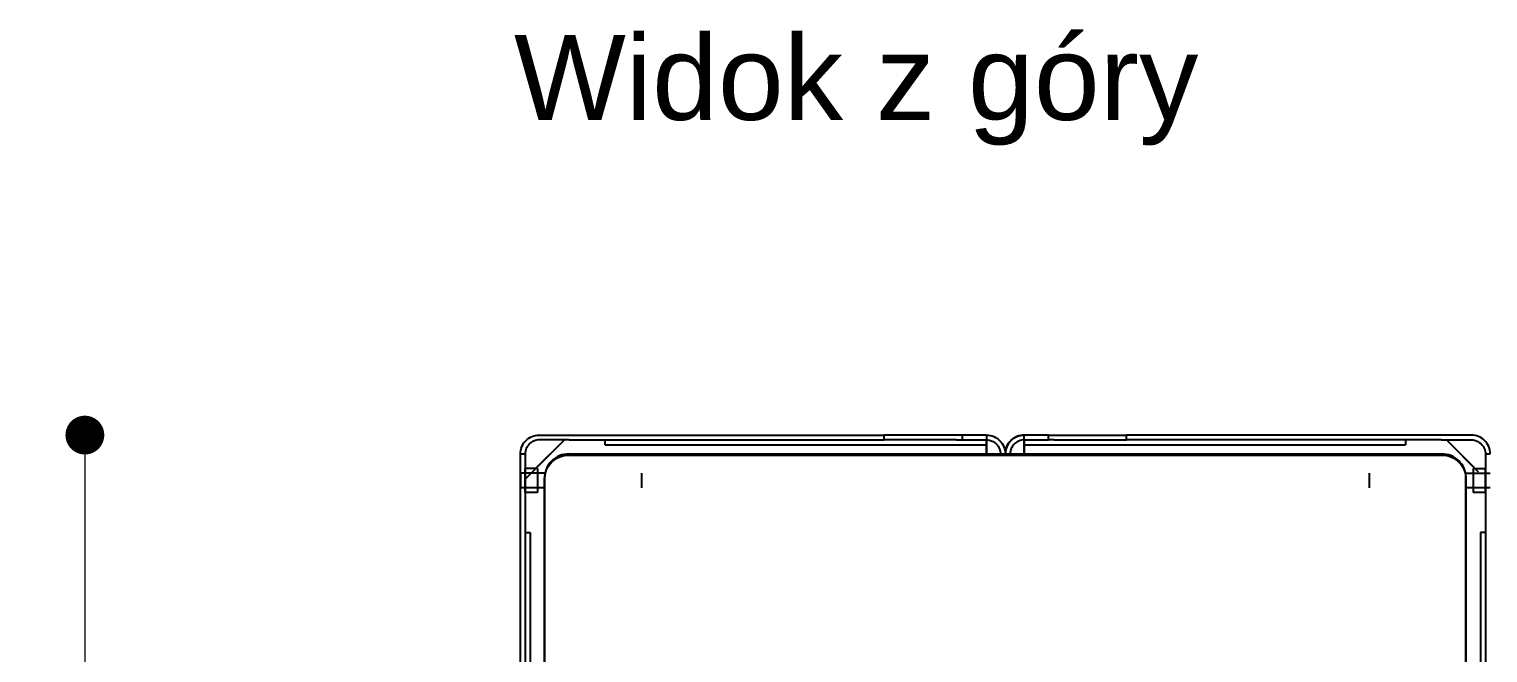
# Model space of a CAD drawing. Header units: millimetres. Extents: x 10366 to 28454, y 24552 to 29702.
# Drawn here: x 11685 to 12287, y 26797 to 27054 of the extents above; entities that cross this region are included whole.
import ezdxf

# ---------------------------------------------------------------- set-up
doc = ezdxf.new("R2010")
doc.units = ezdxf.units.MM
doc.header["$LTSCALE"] = 3
doc.layers.add('DomyÅ›lny', color=7, linetype='Continuous')
doc.styles.get("Standard").update_dxf_attribs({"font": 'arial.ttf'})
doc.dimstyles.new('MATEUSZ', dxfattribs={"dimtxt": 35, "dimasz": 16, "dimexe": 0.18, "dimexo": 0.0625, "dimgap": 0.09, "dimtad": 0, "dimdec": 0, "dimdsep": 46, "dimtxsty": 'Standard', "dimblk": 'DOT', "dimcen": 0.09, "dimse1": 1, "dimse2": 1, "dimadec": 0, "dimazin": 0, "dimtfac": 1, "dimtdec": 0, "dimtofl": 0, "dimtmove": 0, "dimatfit": 3, "dimfxl": 1, "dimtolj": 1, "dimtzin": 0, "dimlwd": 9, "dimlwe": 9, "dimarcsym": 0})

# ---------------------------------------------------------------- blocks, each defined once
blk = doc.blocks.new('_Dot')
at = {"color": 0, "linetype": 'ByBlock', "lineweight": -2}
blk.add_line((-0.5, 0), (-1, 0), dxfattribs=at)
at = {"color": 0, "linetype": 'ByBlock', "const_width": 0.5}
blk.add_lwpolyline([(-0.25, 0, 1), (0.25, 0, 1)], format="xyb", close=True, dxfattribs=at)
blk = doc.blocks.new('*D36')
at = {"color": 0, "lineweight": 9, "transparency": 16777216}
for p, q in [((11708.27, 26870.47), (11708.27, 26732.23)), ((11708.27, 26516.52), (11708.27, 26654.77))]:
    blk.add_line(p, q, dxfattribs=at)
at = {"layer": 'Defpoints', "color": 0, "transparency": 16777216}
for p in [(11895.67, 26886.47), (11708.27, 26500.52), (11895.67, 26500.52)]:
    blk.add_point(p, dxfattribs=at)
at = {"color": 0, "lineweight": 9, "transparency": 16777216, "xscale": 16, "yscale": 16, "zscale": 16}
for p, rotation in [((11708.27, 26886.47), 90), ((11708.27, 26500.52), 270)]:
    blk.add_blockref('_Dot', p, dxfattribs=dict(at, rotation=rotation))
at = {"color": 0, "transparency": 16777216, "insert": (11708.27, 26693.5), "char_height": 35, "attachment_point": 5, "rotation": 90}
blk.add_mtext('\\A1;386', dxfattribs=at)
blk = doc.blocks.new('*D37')
at = {"color": 0, "lineweight": 9, "transparency": 16777216}
for p, q in [((11903.91, 26375.27), (12048.51, 26375.27)), ((12271.91, 26375.27), (12127.31, 26375.27))]:
    blk.add_line(p, q, dxfattribs=at)
at = {"layer": 'Defpoints', "color": 0, "transparency": 16777216}
for p in [(11887.91, 26878.71), (12287.91, 26878.71), (11887.91, 26375.27)]:
    blk.add_point(p, dxfattribs=at)
at = {"color": 0, "lineweight": 9, "transparency": 16777216, "xscale": 16, "yscale": 16, "zscale": 16, "rotation": 180}
blk.add_blockref('_Dot', (11887.91, 26375.27), dxfattribs=at)
at = {"color": 0, "lineweight": 9, "transparency": 16777216, "xscale": 16, "yscale": 16, "zscale": 16}
blk.add_blockref('_Dot', (12287.91, 26375.27), dxfattribs=at)
at = {"color": 0, "transparency": 16777216, "insert": (12087.91, 26375.27), "char_height": 35, "attachment_point": 5}
blk.add_mtext('\\A1;400', dxfattribs=at)

msp = doc.modelspace()

# ---------------------------------------------------------------- linework, layer by layer
at = {"layer": 'DomyÅ›lny'}
for p, q in [((11895.67, 26886.47), (12037.91, 26886.47)), ((12037.91, 26884.47), (12037.91, 26886.47)), ((12070.15, 26886.47), (12037.91, 26886.47)), ((12070.15, 26886.47), (12070.15, 26884.47)), ((12080.15, 26886.47), (12080.15, 26884.47)), ((12095.67, 26884.47), (12095.67, 26886.47)), ((12105.67, 26886.47), (12137.91, 26886.47)), ((12105.67, 26884.47), (12105.67, 26886.47)), ((12137.91, 26884.47), (12137.91, 26886.47)), ((12280.15, 26886.47), (12137.91, 26886.47)), ((11906.03, 26884.47), (11889.91, 26868.36)), ((11894.61, 26873.05), (11906.03, 26884.47)), ((11908.03, 26884.47), (11895.67, 26884.47)), ((11908.03, 26884.47), (12037.91, 26884.47)), ((11922.91, 26882.47), (11922.91, 26884.47)), ((11922.91, 26882.47), (12080.15, 26882.47)), ((12067.8, 26884.47), (12037.91, 26884.47)), ((12067.8, 26884.47), (12070.15, 26884.47)), ((12080.15, 26884.47), (12080.15, 26882.47)), ((12080.15, 26878.21), (12080.15, 26884.47)), ((12080.15, 26884.47), (12080.15, 26878.21)), ((12095.67, 26882.47), (12095.67, 26884.47)), ((12095.67, 26878.21), (12095.67, 26884.47)), ((12095.67, 26884.47), (12095.67, 26878.21)), ((12095.67, 26882.47), (12252.91, 26882.47)), ((12108.03, 26884.47), (12105.67, 26884.47)), ((12108.03, 26884.47), (12137.91, 26884.47)), ((12267.8, 26884.47), (12137.91, 26884.47)), ((12252.91, 26884.47), (12252.91, 26882.47)), ((12267.8, 26884.47), (12280.15, 26884.47)), ((12281.22, 26873.05), (12269.8, 26884.47)), ((12269.8, 26884.47), (12282.93, 26871.34)), ((11887.91, 26878.71), (11889.91, 26878.71)), ((11887.91, 26508.21), (11887.91, 26878.71)), ((11889.91, 26878.71), (11889.91, 26508.21)), ((11907.91, 26878.72), (12267.91, 26878.72)), ((11907.91, 26878.72), (11907.91, 26878.21)), ((11907.91, 26878.21), (12267.91, 26878.21)), ((12267.91, 26878.72), (12267.91, 26878.21)), ((12285.91, 26878.71), (12287.91, 26878.71)), ((12285.91, 26878.71), (12285.91, 26508.21)), ((11898.21, 26870.74), (11887.91, 26870.74)), ((11894.91, 26872.74), (11889.91, 26872.74)), ((11894.91, 26870.74), (11889.91, 26870.74)), ((11897.91, 26519.08), (11897.91, 26868.86)), ((11897.91, 26868.86), (11897.91, 26868.36)), ((11897.91, 26868.36), (11897.91, 26518.57)), ((12277.62, 26870.74), (12287.91, 26870.74)), ((12277.91, 26519.08), (12277.91, 26868.86)), ((12277.91, 26868.86), (12277.91, 26868.36)), ((12277.91, 26868.36), (12277.91, 26518.57)), ((12280.91, 26872.74), (12285.91, 26872.74)), ((12280.91, 26870.74), (12285.91, 26870.74)), ((11897.91, 26864.74), (11887.91, 26864.74)), ((11894.91, 26864.74), (11889.91, 26864.74)), ((11894.91, 26862.74), (11889.91, 26862.74)), ((12287.91, 26864.74), (12277.91, 26864.74)), ((12285.91, 26864.74), (12280.91, 26864.74)), ((12285.91, 26862.74), (12280.91, 26862.74)), ((11889.91, 26846.33), (11891.91, 26846.33)), ((11891.91, 26846.33), (11891.91, 26551.32)), ((12285.91, 26846.33), (12283.91, 26846.33)), ((12283.91, 26846.33), (12283.91, 26546.33))]:
    msp.add_line(p, q, dxfattribs=at)
for points in [[(11887.91, 26878.71, 0), (11887.95, 26879.49, 0), (11888.07, 26880.26, 0), (11888.26, 26881, 0), (11888.52, 26881.73, 0), (11888.85, 26882.42, 0), (11889.25, 26883.07, 0), (11889.71, 26883.68, 0), (11890.23, 26884.24, 0), (11890.8, 26884.75, 0), (11891.41, 26885.2, 0), (11892.06, 26885.58, 0), (11892.75, 26885.9, 0), (11893.46, 26886.15, 0), (11894.19, 26886.33, 0), (11894.93, 26886.44, 0), (11895.67, 26886.47, 0)], [(12080.15, 26886.47, 0), (12080.15, 26886.47, 0), (12080.15, 26886.47, 0), (12080.15, 26886.47, 0), (12080.15, 26886.47, 0), (12080.15, 26886.47, 0), (12080.15, 26886.47, 0), (12080.15, 26886.47, 0), (12080.15, 26886.47, 0), (12080.15, 26886.47, 0), (12080.15, 26886.47, 0), (12080.15, 26886.47, 0), (12080.14, 26886.47, 0), (12080.08, 26886.47, 0), (12079.86, 26886.47, 0), (12078.92, 26886.47, 0), (12070.15, 26886.47, 0)], [(12080.15, 26886.47, 0), (12080.93, 26886.44, 0), (12081.69, 26886.32, 0), (12082.44, 26886.13, 0), (12083.16, 26885.87, 0), (12083.86, 26885.53, 0), (12084.51, 26885.14, 0), (12085.12, 26884.68, 0), (12085.68, 26884.16, 0), (12086.19, 26883.59, 0), (12086.64, 26882.98, 0), (12087.02, 26882.33, 0), (12087.34, 26881.64, 0), (12087.59, 26880.93, 0), (12087.77, 26880.2, 0), (12087.88, 26879.46, 0), (12087.91, 26878.71, 0)], [(12095.67, 26886.47, 0), (12094.9, 26886.44, 0), (12094.13, 26886.32, 0), (12093.39, 26886.13, 0), (12092.66, 26885.87, 0), (12091.97, 26885.53, 0), (12091.32, 26885.14, 0), (12090.7, 26884.68, 0), (12090.14, 26884.16, 0), (12089.64, 26883.59, 0), (12089.19, 26882.98, 0), (12088.81, 26882.33, 0), (12088.49, 26881.64, 0), (12088.24, 26880.93, 0), (12088.06, 26880.2, 0), (12087.95, 26879.46, 0), (12087.91, 26878.71, 0)], [(12087.91, 26878.71, 0), (12087.95, 26879.49, 0), (12088.07, 26880.26, 0), (12088.26, 26881, 0), (12088.52, 26881.73, 0), (12088.85, 26882.42, 0), (12089.25, 26883.07, 0), (12089.71, 26883.68, 0), (12090.23, 26884.24, 0), (12090.8, 26884.75, 0), (12091.41, 26885.2, 0), (12092.06, 26885.58, 0), (12092.75, 26885.9, 0), (12093.46, 26886.15, 0), (12094.19, 26886.33, 0), (12094.93, 26886.44, 0), (12095.67, 26886.47, 0)], [(12105.67, 26886.47, 0), (12095.67, 26886.47, 0)], [(12287.91, 26878.71, 0), (12287.87, 26879.49, 0), (12287.76, 26880.26, 0), (12287.57, 26881, 0), (12287.31, 26881.73, 0), (12286.97, 26882.42, 0), (12286.57, 26883.07, 0), (12286.11, 26883.68, 0), (12285.6, 26884.24, 0), (12285.03, 26884.75, 0), (12284.42, 26885.2, 0), (12283.77, 26885.58, 0), (12283.08, 26885.9, 0), (12282.37, 26886.15, 0), (12281.64, 26886.33, 0), (12280.9, 26886.44, 0), (12280.15, 26886.47, 0)], [(11895.67, 26884.47, 0), (11895.09, 26884.45, 0), (11894.52, 26884.36, 0), (11893.97, 26884.22, 0), (11893.43, 26884.02, 0), (11892.91, 26883.77, 0), (11892.43, 26883.47, 0), (11891.97, 26883.13, 0), (11891.56, 26882.75, 0), (11891.18, 26882.32, 0), (11890.85, 26881.87, 0), (11890.57, 26881.39, 0), (11890.34, 26880.88, 0), (11890.15, 26880.35, 0), (11890.02, 26879.81, 0), (11889.94, 26879.27, 0), (11889.91, 26878.71, 0)], [(12070.15, 26884.47, 0), (12080.15, 26884.47, 0)], [(12080.15, 26884.47, 0), (12080.73, 26884.45, 0), (12081.3, 26884.36, 0), (12081.86, 26884.22, 0), (12082.4, 26884.02, 0), (12082.91, 26883.77, 0), (12083.4, 26883.47, 0), (12083.85, 26883.13, 0), (12084.27, 26882.75, 0), (12084.64, 26882.32, 0), (12084.97, 26881.87, 0), (12085.26, 26881.39, 0), (12085.49, 26880.88, 0), (12085.68, 26880.35, 0), (12085.81, 26879.81, 0), (12085.89, 26879.27, 0), (12085.91, 26878.71, 0)], [(12095.67, 26884.47, 0), (12095.09, 26884.45, 0), (12094.52, 26884.36, 0), (12093.97, 26884.22, 0), (12093.43, 26884.02, 0), (12092.91, 26883.77, 0), (12092.43, 26883.47, 0), (12091.97, 26883.13, 0), (12091.56, 26882.75, 0), (12091.18, 26882.32, 0), (12090.85, 26881.87, 0), (12090.57, 26881.39, 0), (12090.34, 26880.88, 0), (12090.15, 26880.35, 0), (12090.02, 26879.81, 0), (12089.94, 26879.27, 0), (12089.91, 26878.71, 0)], [(12095.67, 26884.47, 0), (12095.67, 26884.47, 0), (12095.67, 26884.47, 0), (12095.67, 26884.47, 0), (12095.67, 26884.47, 0), (12095.67, 26884.47, 0), (12095.67, 26884.47, 0), (12095.67, 26884.47, 0), (12095.67, 26884.47, 0), (12095.67, 26884.47, 0), (12095.67, 26884.47, 0), (12095.67, 26884.47, 0), (12095.68, 26884.47, 0), (12095.69, 26884.47, 0), (12095.74, 26884.47, 0), (12095.97, 26884.47, 0), (12096.91, 26884.47, 0), (12105.67, 26884.47, 0)], [(12280.15, 26884.47, 0), (12280.73, 26884.45, 0), (12281.3, 26884.36, 0), (12281.86, 26884.22, 0), (12282.4, 26884.02, 0), (12282.91, 26883.77, 0), (12283.4, 26883.47, 0), (12283.85, 26883.13, 0), (12284.27, 26882.75, 0), (12284.64, 26882.32, 0), (12284.97, 26881.87, 0), (12285.26, 26881.39, 0), (12285.49, 26880.88, 0), (12285.68, 26880.35, 0), (12285.81, 26879.81, 0), (12285.89, 26879.27, 0), (12285.91, 26878.71, 0)], [(11907.91, 26878.72, 0), (11906.89, 26878.67, 0), (11905.89, 26878.51, 0), (11904.9, 26878.26, 0), (11903.96, 26877.92, 0), (11903.06, 26877.48, 0), (11902.21, 26876.96, 0), (11901.42, 26876.36, 0), (11900.7, 26875.69, 0), (11900.06, 26874.96, 0), (11899.49, 26874.17, 0), (11899.01, 26873.34, 0), (11898.61, 26872.47, 0), (11898.3, 26871.57, 0), (11898.08, 26870.65, 0), (11897.95, 26869.77, 0), (11897.91, 26868.86, 0)], [(11897.91, 26868.36, 0), (11897.97, 26869.35, 0), (11898.12, 26870.34, 0), (11898.37, 26871.29, 0), (11898.71, 26872.22, 0), (11899.15, 26873.1, 0), (11899.67, 26873.93, 0), (11900.26, 26874.7, 0), (11900.93, 26875.41, 0), (11901.65, 26876.04, 0), (11902.44, 26876.61, 0), (11903.27, 26877.09, 0), (11904.15, 26877.49, 0), (11905.04, 26877.8, 0), (11905.97, 26878.02, 0), (11906.94, 26878.16, 0), (11907.91, 26878.21, 0)], [(12277.91, 26868.86, 0), (12277.86, 26869.86, 0), (12277.71, 26870.84, 0), (12277.46, 26871.8, 0), (12277.11, 26872.73, 0), (12276.68, 26873.6, 0), (12276.16, 26874.44, 0), (12275.57, 26875.21, 0), (12274.9, 26875.91, 0), (12274.17, 26876.55, 0), (12273.39, 26877.11, 0), (12272.56, 26877.59, 0), (12271.68, 26877.99, 0), (12270.78, 26878.3, 0), (12269.86, 26878.53, 0), (12268.89, 26878.67, 0), (12267.91, 26878.72, 0)], [(12267.91, 26878.21, 0), (12268.93, 26878.16, 0), (12269.94, 26878.01, 0), (12270.92, 26877.75, 0), (12271.87, 26877.41, 0), (12272.77, 26876.97, 0), (12273.62, 26876.45, 0), (12274.4, 26875.85, 0), (12275.12, 26875.19, 0), (12275.77, 26874.46, 0), (12276.34, 26873.67, 0), (12276.82, 26872.84, 0), (12277.22, 26871.96, 0), (12277.53, 26871.07, 0), (12277.75, 26870.14, 0), (12277.87, 26869.26, 0), (12277.91, 26868.36, 0)], [(11889.91, 26870.74, 0), (11889.91, 26870.74, 0), (11889.91, 26870.74, 0), (11889.91, 26870.74, 0), (11889.91, 26870.74, 0), (11889.91, 26870.74, 0), (11889.91, 26870.74, 0), (11889.91, 26870.74, 0), (11889.91, 26870.74, 0), (11889.91, 26870.74, 0), (11889.91, 26870.74, 0), (11889.91, 26870.74, 0), (11889.91, 26870.74, 0), (11889.91, 26870.72, 0), (11889.91, 26870.66, 0), (11889.91, 26870.37, 0), (11889.91, 26864.74, 0)], [(11894.91, 26872.74, 0), (11894.91, 26872.74, 0), (11894.91, 26872.74, 0), (11894.91, 26872.74, 0), (11894.91, 26872.74, 0), (11894.91, 26872.74, 0), (11894.91, 26872.74, 0), (11894.91, 26872.74, 0), (11894.91, 26872.74, 0), (11894.91, 26872.74, 0), (11894.91, 26872.74, 0), (11894.91, 26872.74, 0), (11894.91, 26872.74, 0), (11894.91, 26872.71, 0), (11894.91, 26872.6, 0), (11894.91, 26872.13, 0), (11894.91, 26862.74, 0)], [(11894.91, 26870.74, 0), (11894.91, 26870.74, 0), (11894.91, 26870.74, 0), (11894.91, 26870.74, 0), (11894.91, 26870.74, 0), (11894.91, 26870.74, 0), (11894.91, 26870.74, 0), (11894.91, 26870.74, 0), (11894.91, 26870.74, 0), (11894.91, 26870.74, 0), (11894.91, 26870.74, 0), (11894.91, 26870.74, 0), (11894.91, 26870.74, 0), (11894.91, 26870.72, 0), (11894.91, 26870.66, 0), (11894.91, 26870.37, 0), (11894.91, 26864.74, 0)], [(11937.91, 26870.74, 0), (11937.91, 26870.74, 0), (11937.91, 26870.74, 0), (11937.91, 26870.74, 0), (11937.91, 26870.74, 0), (11937.91, 26870.74, 0), (11937.91, 26870.74, 0), (11937.91, 26870.74, 0), (11937.91, 26870.74, 0), (11937.91, 26870.74, 0), (11937.91, 26870.74, 0), (11937.91, 26870.74, 0), (11937.91, 26870.74, 0), (11937.91, 26870.72, 0), (11937.91, 26870.66, 0), (11937.91, 26870.37, 0), (11937.91, 26864.74, 0)], [(12237.91, 26870.74, 0), (12237.91, 26870.74, 0), (12237.91, 26870.74, 0), (12237.91, 26870.74, 0), (12237.91, 26870.74, 0), (12237.91, 26870.74, 0), (12237.91, 26870.74, 0), (12237.91, 26870.74, 0), (12237.91, 26870.74, 0), (12237.91, 26870.74, 0), (12237.91, 26870.74, 0), (12237.91, 26870.74, 0), (12237.91, 26870.74, 0), (12237.91, 26870.72, 0), (12237.91, 26870.66, 0), (12237.91, 26870.37, 0), (12237.91, 26864.74, 0)], [(12280.91, 26872.74, 0), (12280.91, 26872.74, 0), (12280.91, 26872.74, 0), (12280.91, 26872.74, 0), (12280.91, 26872.74, 0), (12280.91, 26872.74, 0), (12280.91, 26872.74, 0), (12280.91, 26872.74, 0), (12280.91, 26872.74, 0), (12280.91, 26872.74, 0), (12280.91, 26872.74, 0), (12280.91, 26872.74, 0), (12280.91, 26872.74, 0), (12280.91, 26872.71, 0), (12280.91, 26872.6, 0), (12280.91, 26872.13, 0), (12280.91, 26862.74, 0)], [(12280.91, 26870.74, 0), (12280.91, 26870.74, 0), (12280.91, 26870.74, 0), (12280.91, 26870.74, 0), (12280.91, 26870.74, 0), (12280.91, 26870.74, 0), (12280.91, 26870.74, 0), (12280.91, 26870.74, 0), (12280.91, 26870.74, 0), (12280.91, 26870.74, 0), (12280.91, 26870.74, 0), (12280.91, 26870.74, 0), (12280.91, 26870.74, 0), (12280.91, 26870.72, 0), (12280.91, 26870.66, 0), (12280.91, 26870.37, 0), (12280.91, 26864.74, 0)], [(12285.91, 26870.74, 0), (12285.91, 26870.74, 0), (12285.91, 26870.74, 0), (12285.91, 26870.74, 0), (12285.91, 26870.74, 0), (12285.91, 26870.74, 0), (12285.91, 26870.74, 0), (12285.91, 26870.74, 0), (12285.91, 26870.74, 0), (12285.91, 26870.74, 0), (12285.91, 26870.74, 0), (12285.91, 26870.74, 0), (12285.91, 26870.74, 0), (12285.91, 26870.72, 0), (12285.91, 26870.66, 0), (12285.91, 26870.37, 0), (12285.91, 26867.82, 0), (12285.91, 26865.65, 0), (12285.91, 26864.96, 0), (12285.91, 26864.8, 0), (12285.91, 26864.76, 0), (12285.91, 26864.75, 0), (12285.91, 26864.74, 0), (12285.91, 26864.74, 0), (12285.91, 26864.74, 0), (12285.91, 26864.74, 0), (12285.91, 26864.74, 0), (12285.91, 26864.74, 0), (12285.91, 26864.74, 0), (12285.91, 26864.74, 0), (12285.91, 26864.74, 0), (12285.91, 26864.74, 0), (12285.91, 26864.74, 0), (12285.91, 26864.74, 0)]]:
    msp.add_polyline3d(points, dxfattribs=at)
for points in [[(11887.91, 26870.74, 0), (11887.91, 26870.74, 0), (11887.91, 26870.74, 0), (11887.91, 26870.74, 0), (11887.91, 26870.74, 0), (11887.91, 26870.74, 0), (11887.91, 26870.74, 0), (11887.91, 26870.74, 0), (11887.91, 26870.74, 0), (11887.91, 26870.74, 0), (11887.91, 26870.74, 0), (11887.91, 26870.74, 0), (11887.91, 26870.72, 0), (11887.91, 26870.66, 0), (11887.91, 26870.37, 0), (11887.91, 26865.2, 0), (11887.91, 26864.76, 0), (11887.91, 26864.75, 0), (11887.91, 26864.74, 0), (11887.91, 26864.74, 0), (11887.91, 26864.74, 0), (11887.91, 26864.74, 0), (11887.91, 26864.74, 0), (11887.91, 26864.74, 0), (11887.91, 26864.74, 0), (11887.91, 26864.74, 0), (11887.91, 26864.74, 0), (11887.91, 26864.74, 0), (11887.91, 26864.74, 0), (11887.91, 26864.74, 0), (11887.91, 26864.74, 0), (11887.91, 26864.74, 0), (11887.91, 26864.75, 0), (11887.91, 26864.75, 0), (11887.91, 26864.77, 0), (11887.91, 26864.83, 0), (11887.91, 26865.11, 0)], [(11889.91, 26872.74, 0), (11889.91, 26872.74, 0), (11889.91, 26872.74, 0), (11889.91, 26872.74, 0), (11889.91, 26872.74, 0), (11889.91, 26872.74, 0), (11889.91, 26872.74, 0), (11889.91, 26872.74, 0), (11889.91, 26872.74, 0), (11889.91, 26872.74, 0), (11889.91, 26872.74, 0), (11889.91, 26872.74, 0), (11889.91, 26872.71, 0), (11889.91, 26872.6, 0), (11889.91, 26872.13, 0), (11889.91, 26863.5, 0), (11889.91, 26862.77, 0), (11889.91, 26862.75, 0), (11889.91, 26862.74, 0), (11889.91, 26862.74, 0), (11889.91, 26862.74, 0), (11889.91, 26862.74, 0), (11889.91, 26862.74, 0), (11889.91, 26862.74, 0), (11889.91, 26862.74, 0), (11889.91, 26862.74, 0), (11889.91, 26862.74, 0), (11889.91, 26862.74, 0), (11889.91, 26862.74, 0), (11889.91, 26862.74, 0), (11889.91, 26862.74, 0), (11889.91, 26862.74, 0), (11889.91, 26862.75, 0), (11889.91, 26862.75, 0), (11889.91, 26862.78, 0), (11889.91, 26862.89, 0), (11889.91, 26863.36, 0)], [(12285.91, 26872.74, 0), (12285.91, 26872.74, 0), (12285.91, 26872.74, 0), (12285.91, 26872.74, 0), (12285.91, 26872.74, 0), (12285.91, 26872.74, 0), (12285.91, 26872.74, 0), (12285.91, 26872.74, 0), (12285.91, 26872.74, 0), (12285.91, 26872.74, 0), (12285.91, 26872.74, 0), (12285.91, 26872.74, 0), (12285.91, 26872.71, 0), (12285.91, 26872.6, 0), (12285.91, 26872.13, 0), (12285.91, 26863.5, 0), (12285.91, 26862.77, 0), (12285.91, 26862.75, 0), (12285.91, 26862.74, 0), (12285.91, 26862.74, 0), (12285.91, 26862.74, 0), (12285.91, 26862.74, 0), (12285.91, 26862.74, 0), (12285.91, 26862.74, 0), (12285.91, 26862.74, 0), (12285.91, 26862.74, 0), (12285.91, 26862.74, 0), (12285.91, 26862.74, 0), (12285.91, 26862.74, 0), (12285.91, 26862.74, 0), (12285.91, 26862.74, 0), (12285.91, 26862.74, 0), (12285.91, 26862.75, 0), (12285.91, 26862.75, 0), (12285.91, 26862.78, 0), (12285.91, 26862.89, 0), (12285.91, 26863.36, 0), (12285.91, 26867.62, 0), (12285.91, 26871.23, 0), (12285.91, 26872.38, 0), (12285.91, 26872.66, 0), (12285.91, 26872.72, 0), (12285.91, 26872.74, 0), (12285.91, 26872.74, 0), (12285.91, 26872.74, 0), (12285.91, 26872.74, 0), (12285.91, 26872.74, 0), (12285.91, 26872.74, 0), (12285.91, 26872.74, 0), (12285.91, 26872.74, 0), (12285.91, 26872.74, 0), (12285.91, 26872.74, 0), (12285.91, 26872.74, 0)]]:
    msp.add_polyline3d(points, close=True, dxfattribs=at)

# ---------------------------------------------------------------- texts
msp.add_text('Widok z góry', height=34.9616).set_placement((11885.28, 27016.45))

# ---------------------------------------------------------------- dimensions: what is measured, and where the dimension line sits
dim = msp.add_linear_dim(base=(11708.27, 26500.52), p1=(11895.67, 26886.47), p2=(11895.67, 26500.52), angle=90, dimstyle='MATEUSZ')
dim.commit()
dim.dimension.update_dxf_attribs({"geometry": '*D36', "text_midpoint": (11708.27, 26693.5)})
dim = msp.add_linear_dim(base=(11887.91, 26375.27), p1=(12287.91, 26878.71), p2=(11887.91, 26878.71), dimstyle='MATEUSZ')
dim.commit()
dim.dimension.update_dxf_attribs({"geometry": '*D37', "text_midpoint": (12087.91, 26375.27)})

doc.saveas('drawing.dxf')
